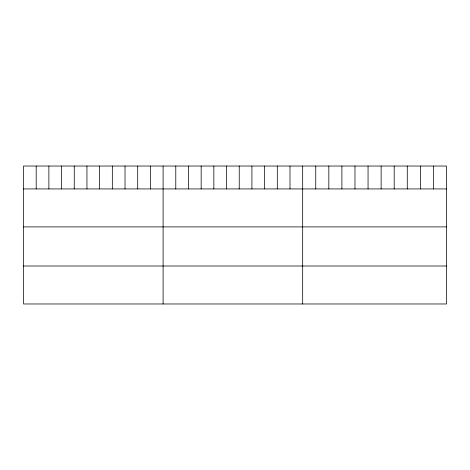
<?xml version="1.0" encoding="UTF-8"?>
<svg xmlns="http://www.w3.org/2000/svg" width="470" height="470" viewBox="0 0 470 470"><rect width="100%" height="100%" fill="white"/><g stroke="black" fill="none" stroke-linecap="round" stroke-linejoin="round"><path stroke-width="0.7" d="M446.5 188.934L446.5 303.973L23.5 303.973L23.5 166.028L446.5 166.028L446.5 188.934L23.5 188.934M23.5 226.898L446.5 226.898M23.5 266.008L446.5 266.008M433.428 166.028L433.428 188.934M420.35 166.028L420.35 188.934M407.279 166.028L407.279 188.934M394.201 166.028L394.201 188.934M381.129 166.028L381.129 188.934M368.051 166.028L368.051 188.934M354.979 166.028L354.979 188.934M341.902 166.028L341.902 188.934M328.83 166.028L328.83 188.934M315.752 166.028L315.752 188.934M302.68 166.028L302.68 303.973M289.99 166.028L289.99 188.934M277.3 166.028L277.3 188.934M264.61 166.028L264.61 188.934M251.92 166.028L251.92 188.934M239.23 166.028L239.23 188.934M226.54 166.028L226.54 188.934M213.85 166.028L213.85 188.934M201.16 166.028L201.16 188.934M188.47 166.028L188.47 188.934M175.78 166.028L175.78 188.934M163.09 166.028L163.09 303.973M150.4 166.028L150.4 188.934M137.71 166.028L137.71 188.934M125.02 166.028L125.02 188.934M112.33 166.028L112.33 188.934M99.64 166.028L99.64 188.934M86.95 166.028L86.95 188.934M74.26 166.028L74.26 188.934M61.57 166.028L61.57 188.934M48.88 166.028L48.88 188.934M36.19 166.028L36.19 188.934"/></g></svg>
